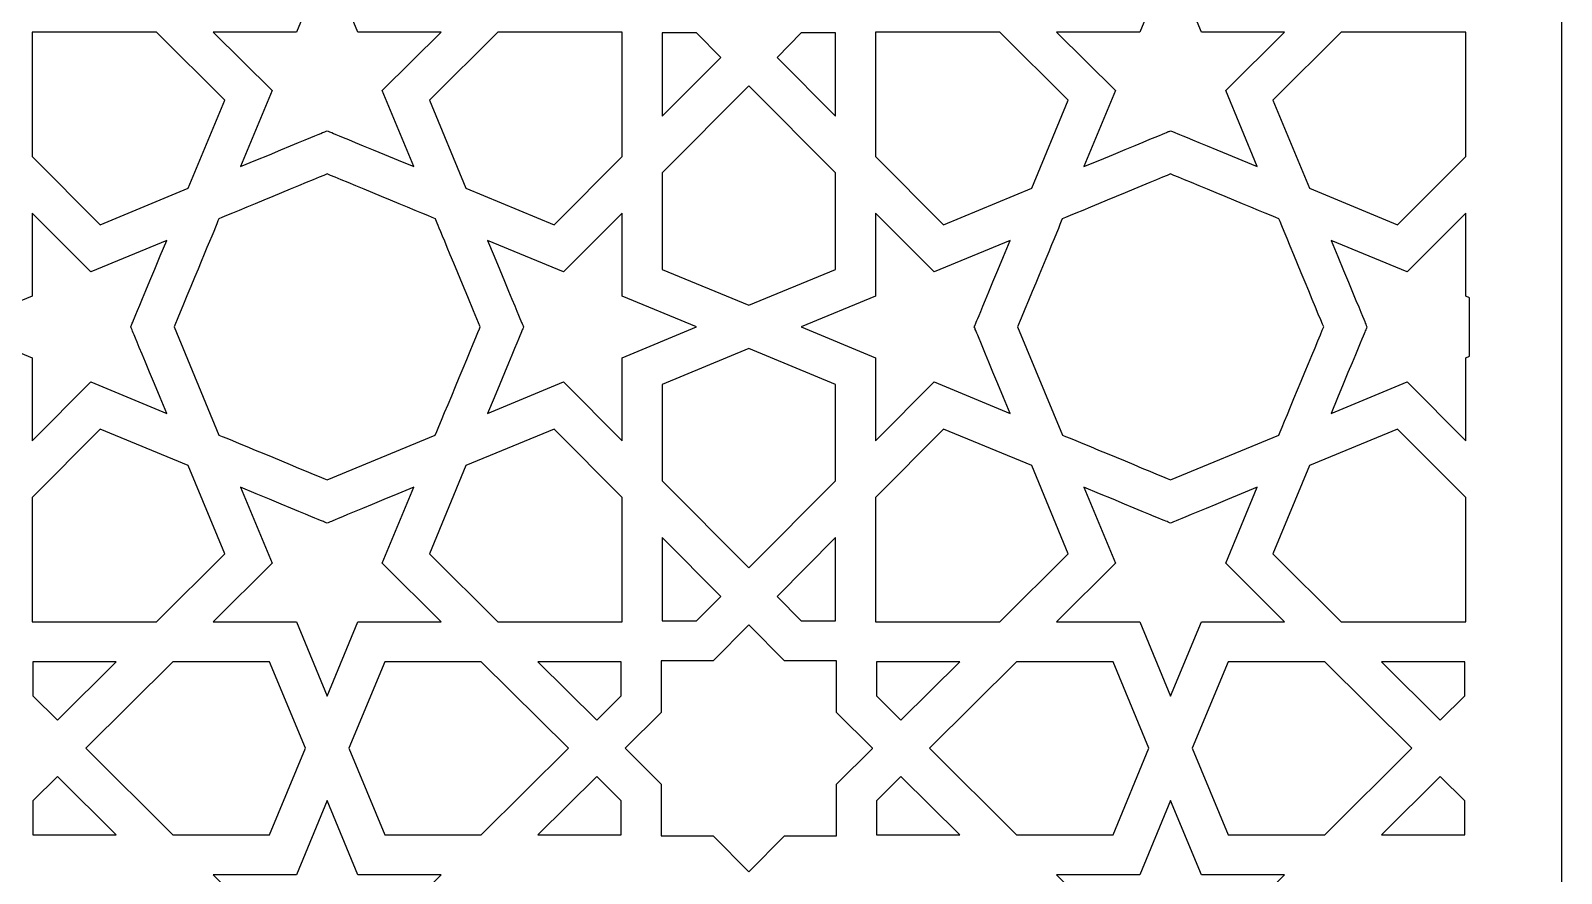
# Model space of a CAD drawing. Header units: millimetres. Extents: x -47 to 47, y -100 to 100.
# Drawn here: x -11.1 to 47.1, y -69 to -37 of the extents above; entities that cross this region are included whole.
import ezdxf

# ---------------------------------------------------------------- set-up
doc = ezdxf.new("R2010")
doc.units = ezdxf.units.MM
doc.header["$MEASUREMENT"] = 0
doc.layers.add('layer 1', color=7, linetype='Continuous')

msp = doc.modelspace()

# ---------------------------------------------------------------- linework, layer by layer
at = {"layer": 'layer 1', "color": 250}
for points, knots in [([(0.1101, 100.1639), (-25.8829, 100.1639), (-46.9195, 79.1295), (-46.9195, 53.134), (-46.9195, 53.134), (-46.9195, 53.134), (-46.9195, -99.8361), (-46.9195, -99.8361), (-46.9195, -99.8361), (-46.9195, -99.8361), (47.1403, -99.8361), (47.1403, -99.8361), (47.1403, -99.8361), (47.1403, -99.8361), (47.1403, 53.134), (47.1403, 53.134), (47.1403, 53.134), (47.1403, 79.1164), (26.1165, 100.1639), (0.1101, 100.1639)], [0, 0, 0, 0, 0.1666667, 0.1666667, 0.1666667, 0.1666667, 0.3333333, 0.3333333, 0.3333333, 0.3333333, 0.5, 0.5, 0.5, 0.5, 0.6666667, 0.6666667, 0.6666667, 0.6666667, 1, 1, 1, 1]), ([(0.1916, -40.7751), (-0.0028, -40.8566), (0.2508, -40.7515), (-3.103, -42.1418), (-3.103, -42.1418), (-3.103, -42.1418), (-1.9039, -39.2504), (-1.9039, -39.2504), (-1.9039, -39.2504), (-1.9039, -39.2504), (-4.1448, -37.0198), (-4.1448, -37.0198), (-4.1448, -37.0198), (-4.1448, -37.0198), (-0.98, -37.0198), (-0.98, -37.0198), (-0.98, -37.0198), (-0.98, -37.0198), (0.1916, -34.1902), (0.1916, -34.1902), (0.1916, -34.1902), (0.1916, -34.1902), (1.3635, -37.0198), (1.3635, -37.0198), (1.3635, -37.0198), (1.3635, -37.0198), (4.5283, -37.0198), (4.5283, -37.0198), (4.5283, -37.0198), (4.5283, -37.0198), (2.2874, -39.2504), (2.2874, -39.2504), (2.2874, -39.2504), (2.2874, -39.2504), (3.4865, -42.1418), (3.4865, -42.1418), (3.4865, -42.1418), (0.084, -40.7314), (0.412, -40.8675), (0.1916, -40.7751)], [0, 0, 0, 0, 0.0909091, 0.0909091, 0.0909091, 0.0909091, 0.1818182, 0.1818182, 0.1818182, 0.1818182, 0.2727273, 0.2727273, 0.2727273, 0.2727273, 0.3636364, 0.3636364, 0.3636364, 0.3636364, 0.4545455, 0.4545455, 0.4545455, 0.4545455, 0.5454545, 0.5454545, 0.5454545, 0.5454545, 0.6363636, 0.6363636, 0.6363636, 0.6363636, 0.7272727, 0.7272727, 0.7272727, 0.7272727, 0.8181818, 0.8181818, 0.8181818, 0.8181818, 1, 1, 1, 1]), ([(32.2753, -40.7751), (32.0735, -40.8601), (32.4354, -40.7095), (28.9807, -42.1418), (28.9807, -42.1418), (28.9807, -42.1418), (30.1798, -39.2504), (30.1798, -39.2504), (30.1798, -39.2504), (30.1798, -39.2504), (27.9389, -37.0198), (27.9389, -37.0198), (27.9389, -37.0198), (27.9389, -37.0198), (31.1037, -37.0198), (31.1037, -37.0198), (31.1037, -37.0198), (31.1037, -37.0198), (32.2753, -34.1902), (32.2753, -34.1902), (32.2753, -34.1902), (32.2753, -34.1902), (33.4472, -37.0198), (33.4472, -37.0198), (33.4472, -37.0198), (33.4472, -37.0198), (36.612, -37.0198), (36.612, -37.0198), (36.612, -37.0198), (36.612, -37.0198), (34.3708, -39.2504), (34.3708, -39.2504), (34.3708, -39.2504), (34.3708, -39.2504), (35.5702, -42.1418), (35.5702, -42.1418), (35.5702, -42.1418), (32.1906, -40.7409), (32.5032, -40.8707), (32.2753, -40.7751)], [0, 0, 0, 0, 0.0909091, 0.0909091, 0.0909091, 0.0909091, 0.1818182, 0.1818182, 0.1818182, 0.1818182, 0.2727273, 0.2727273, 0.2727273, 0.2727273, 0.3636364, 0.3636364, 0.3636364, 0.3636364, 0.4545455, 0.4545455, 0.4545455, 0.4545455, 0.5454545, 0.5454545, 0.5454545, 0.5454545, 0.6363636, 0.6363636, 0.6363636, 0.6363636, 0.7272727, 0.7272727, 0.7272727, 0.7272727, 0.8181818, 0.8181818, 0.8181818, 0.8181818, 1, 1, 1, 1]), ([(-5.0909, -42.9637), (-5.0909, -42.9637), (-8.4437, -44.3544), (-8.4437, -44.3544), (-8.4437, -44.3544), (-8.4437, -44.3544), (-11.0328, -41.753), (-11.0328, -41.753), (-11.0328, -41.753), (-11.0328, -41.753), (-11.0328, -37.0198), (-11.0328, -37.0198), (-11.0328, -37.0198), (-11.0328, -37.0198), (-6.2999, -37.0198), (-6.2999, -37.0198), (-6.2999, -37.0198), (-6.2999, -37.0198), (-3.6985, -39.6088), (-3.6985, -39.6088), (-3.6985, -39.6088), (-3.6985, -39.6088), (-5.0909, -42.9637), (-5.0909, -42.9637)], [0, 0, 0, 0, 0.1428571, 0.1428571, 0.1428571, 0.1428571, 0.2857143, 0.2857143, 0.2857143, 0.2857143, 0.4285714, 0.4285714, 0.4285714, 0.4285714, 0.5714286, 0.5714286, 0.5714286, 0.5714286, 0.7142857, 0.7142857, 0.7142857, 0.7142857, 1, 1, 1, 1]), ([(5.4726, -42.963), (5.4726, -42.963), (4.082, -39.6092), (4.082, -39.6092), (4.082, -39.6092), (4.082, -39.6092), (6.6834, -37.0198), (6.6834, -37.0198), (6.6834, -37.0198), (6.6834, -37.0198), (11.4162, -37.0198), (11.4162, -37.0198), (11.4162, -37.0198), (11.4162, -37.0198), (11.4162, -41.753), (11.4162, -41.753), (11.4162, -41.753), (11.4162, -41.753), (8.8272, -44.3544), (8.8272, -44.3544), (8.8272, -44.3544), (8.8272, -44.3544), (5.4726, -42.963), (5.4726, -42.963)], [0, 0, 0, 0, 0.1428571, 0.1428571, 0.1428571, 0.1428571, 0.2857143, 0.2857143, 0.2857143, 0.2857143, 0.4285714, 0.4285714, 0.4285714, 0.4285714, 0.5714286, 0.5714286, 0.5714286, 0.5714286, 0.7142857, 0.7142857, 0.7142857, 0.7142857, 1, 1, 1, 1]), ([(15.1624, -37.9878), (15.1624, -37.9878), (12.9367, -40.2241), (12.9367, -40.2241), (12.9367, -40.2241), (12.9367, -40.2241), (12.9367, -37.0554), (12.9367, -37.0554), (12.9367, -37.0554), (12.9367, -37.0554), (14.2378, -37.0554), (14.2378, -37.0554), (14.2378, -37.0554), (14.2378, -37.0554), (15.1624, -37.9878), (15.1624, -37.9878)], [0, 0, 0, 0, 0.2, 0.2, 0.2, 0.2, 0.4, 0.4, 0.4, 0.4, 0.6, 0.6, 0.6, 0.6, 1, 1, 1, 1]), ([(19.5301, -37.0554), (19.5301, -37.0554), (19.5301, -40.2241), (19.5301, -40.2241), (19.5301, -40.2241), (19.5301, -40.2241), (17.3045, -37.9878), (17.3045, -37.9878), (17.3045, -37.9878), (17.3045, -37.9878), (18.2291, -37.0554), (18.2291, -37.0554), (18.2291, -37.0554), (18.2291, -37.0554), (19.5301, -37.0554), (19.5301, -37.0554)], [0, 0, 0, 0, 0.2, 0.2, 0.2, 0.2, 0.4, 0.4, 0.4, 0.4, 0.6, 0.6, 0.6, 0.6, 1, 1, 1, 1]), ([(25.7838, -37.0198), (25.7838, -37.0198), (28.3852, -39.6088), (28.3852, -39.6088), (28.3852, -39.6088), (28.3852, -39.6088), (26.9928, -42.9637), (26.9928, -42.9637), (26.9928, -42.9637), (26.9928, -42.9637), (23.64, -44.3544), (23.64, -44.3544), (23.64, -44.3544), (23.64, -44.3544), (21.0506, -41.753), (21.0506, -41.753), (21.0506, -41.753), (21.0506, -41.753), (21.0506, -37.0198), (21.0506, -37.0198), (21.0506, -37.0198), (21.0506, -37.0198), (25.7838, -37.0198), (25.7838, -37.0198)], [0, 0, 0, 0, 0.1428571, 0.1428571, 0.1428571, 0.1428571, 0.2857143, 0.2857143, 0.2857143, 0.2857143, 0.4285714, 0.4285714, 0.4285714, 0.4285714, 0.5714286, 0.5714286, 0.5714286, 0.5714286, 0.7142857, 0.7142857, 0.7142857, 0.7142857, 1, 1, 1, 1]), ([(43.5, -41.753), (43.5, -41.753), (40.9109, -44.3544), (40.9109, -44.3544), (40.9109, -44.3544), (40.9109, -44.3544), (37.5564, -42.963), (37.5564, -42.963), (37.5564, -42.963), (37.5564, -42.963), (36.1654, -39.6092), (36.1654, -39.6092), (36.1654, -39.6092), (36.1654, -39.6092), (38.7671, -37.0198), (38.7671, -37.0198), (38.7671, -37.0198), (38.7671, -37.0198), (43.5, -37.0198), (43.5, -37.0198), (43.5, -37.0198), (43.5, -37.0198), (43.5, -41.753), (43.5, -41.753)], [0, 0, 0, 0, 0.1428571, 0.1428571, 0.1428571, 0.1428571, 0.2857143, 0.2857143, 0.2857143, 0.2857143, 0.4285714, 0.4285714, 0.4285714, 0.4285714, 0.5714286, 0.5714286, 0.5714286, 0.5714286, 0.7142857, 0.7142857, 0.7142857, 0.7142857, 1, 1, 1, 1]), ([(12.9367, -42.3809), (12.9367, -42.3809), (16.2334, -39.0673), (16.2334, -39.0673), (16.2334, -39.0673), (16.2334, -39.0673), (19.5301, -42.3809), (19.5301, -42.3809), (19.5301, -42.3809), (19.5301, -42.3809), (19.5301, -46.0562), (19.5301, -46.0562), (19.5301, -46.0562), (19.5301, -46.0562), (16.2334, -47.4214), (16.2334, -47.4214), (16.2334, -47.4214), (16.2334, -47.4214), (12.9367, -46.0562), (12.9367, -46.0562), (12.9367, -46.0562), (12.9367, -46.0562), (12.9367, -42.3809), (12.9367, -42.3809)], [0, 0, 0, 0, 0.1428571, 0.1428571, 0.1428571, 0.1428571, 0.2857143, 0.2857143, 0.2857143, 0.2857143, 0.4285714, 0.4285714, 0.4285714, 0.4285714, 0.5714286, 0.5714286, 0.5714286, 0.5714286, 0.7142857, 0.7142857, 0.7142857, 0.7142857, 1, 1, 1, 1]), ([(0.1916, -54.0671), (-0.3306, -53.8505), (-3.4396, -52.5614), (-3.924, -52.3607), (-3.924, -52.3607), (-3.924, -52.3607), (-5.6307, -48.2445), (-5.6307, -48.2445), (-5.6307, -48.2445), (-4.6972, -45.992), (-4.0718, -44.4888), (-3.9307, -44.1311), (-3.9307, -44.1311), (-3.4357, -43.9251), (-0.3306, -42.6385), (0.1916, -42.4222), (0.1916, -42.4222), (0.714, -42.6385), (3.8195, -43.9254), (4.3141, -44.1314), (4.3141, -44.1314), (4.3942, -44.3343), (4.5963, -44.8282), (6.0142, -48.2445), (6.0142, -48.2445), (5.9334, -48.4392), (4.542, -51.7969), (4.306, -52.361), (4.306, -52.361), (4.306, -52.361), (0.1916, -54.0671), (0.1916, -54.0671)], [0, 0, 0, 0, 0.1111111, 0.1111111, 0.1111111, 0.1111111, 0.2222222, 0.2222222, 0.2222222, 0.2222222, 0.3333333, 0.3333333, 0.3333333, 0.3333333, 0.4444444, 0.4444444, 0.4444444, 0.4444444, 0.5555556, 0.5555556, 0.5555556, 0.5555556, 0.6666667, 0.6666667, 0.6666667, 0.6666667, 0.7777778, 0.7777778, 0.7777778, 0.7777778, 1, 1, 1, 1]), ([(36.3897, -52.361), (36.3897, -52.361), (32.2753, -54.0671), (32.2753, -54.0671), (32.2753, -54.0671), (31.7532, -53.8505), (28.6441, -52.5614), (28.1594, -52.3607), (28.1594, -52.3607), (28.1594, -52.3607), (26.453, -48.2445), (26.453, -48.2445), (26.453, -48.2445), (27.1914, -46.4626), (28.007, -44.5008), (28.1531, -44.1314), (28.1531, -44.1314), (28.6477, -43.9251), (31.7532, -42.6385), (32.2753, -42.4222), (32.2753, -42.4222), (32.7977, -42.6385), (35.9029, -43.9254), (36.3975, -44.1314), (36.3975, -44.1314), (36.546, -44.5075), (37.9398, -47.8645), (38.0979, -48.2445), (38.0979, -48.2445), (37.8823, -48.7652), (36.6021, -51.8537), (36.3897, -52.361)], [0, 0, 0, 0, 0.1111111, 0.1111111, 0.1111111, 0.1111111, 0.2222222, 0.2222222, 0.2222222, 0.2222222, 0.3333333, 0.3333333, 0.3333333, 0.3333333, 0.4444444, 0.4444444, 0.4444444, 0.4444444, 0.5555556, 0.5555556, 0.5555556, 0.5555556, 0.6666667, 0.6666667, 0.6666667, 0.6666667, 0.7777778, 0.7777778, 0.7777778, 0.7777778, 1, 1, 1, 1]), ([(-13.8627, -48.2445), (-13.8627, -48.2445), (-11.0328, -47.0729), (-11.0328, -47.0729), (-11.0328, -47.0729), (-11.0328, -47.0729), (-11.0328, -43.9081), (-11.0328, -43.9081), (-11.0328, -43.9081), (-11.0328, -43.9081), (-8.8025, -46.1486), (-8.8025, -46.1486), (-8.8025, -46.1486), (-8.8025, -46.1486), (-5.9111, -44.9495), (-5.9111, -44.9495), (-5.9111, -44.9495), (-7.3099, -48.3249), (-7.1804, -48.013), (-7.2778, -48.2445), (-7.2778, -48.2445), (-7.1903, -48.4519), (-7.3494, -48.0695), (-5.9111, -51.5394), (-5.9111, -51.5394), (-5.9111, -51.5394), (-8.8025, -50.34), (-8.8025, -50.34), (-8.8025, -50.34), (-8.8025, -50.34), (-11.0328, -52.5808), (-11.0328, -52.5808), (-11.0328, -52.5808), (-11.0328, -52.5808), (-11.0328, -49.4164), (-11.0328, -49.4164), (-11.0328, -49.4164), (-11.0328, -49.4164), (-13.8627, -48.2445), (-13.8627, -48.2445)], [0, 0, 0, 0, 0.0909091, 0.0909091, 0.0909091, 0.0909091, 0.1818182, 0.1818182, 0.1818182, 0.1818182, 0.2727273, 0.2727273, 0.2727273, 0.2727273, 0.3636364, 0.3636364, 0.3636364, 0.3636364, 0.4545455, 0.4545455, 0.4545455, 0.4545455, 0.5454545, 0.5454545, 0.5454545, 0.5454545, 0.6363636, 0.6363636, 0.6363636, 0.6363636, 0.7272727, 0.7272727, 0.7272727, 0.7272727, 0.8181818, 0.8181818, 0.8181818, 0.8181818, 1, 1, 1, 1]), ([(7.6613, -48.2445), (7.5695, -48.0264), (7.7138, -48.3743), (6.2943, -44.9495), (6.2943, -44.9495), (6.2943, -44.9495), (9.186, -46.1486), (9.186, -46.1486), (9.186, -46.1486), (9.186, -46.1486), (11.4162, -43.9081), (11.4162, -43.9081), (11.4162, -43.9081), (11.4162, -43.9081), (11.4162, -47.0729), (11.4162, -47.0729), (11.4162, -47.0729), (11.4162, -47.0729), (14.2462, -48.2445), (14.2462, -48.2445), (14.2462, -48.2445), (14.2462, -48.2445), (11.4162, -49.4164), (11.4162, -49.4164), (11.4162, -49.4164), (11.4162, -49.4164), (11.4162, -52.5808), (11.4162, -52.5808), (11.4162, -52.5808), (11.4162, -52.5808), (9.186, -50.34), (9.186, -50.34), (9.186, -50.34), (9.186, -50.34), (6.2943, -51.5394), (6.2943, -51.5394), (6.2943, -51.5394), (7.7078, -48.1291), (7.5537, -48.5006), (7.6613, -48.2445)], [0, 0, 0, 0, 0.0909091, 0.0909091, 0.0909091, 0.0909091, 0.1818182, 0.1818182, 0.1818182, 0.1818182, 0.2727273, 0.2727273, 0.2727273, 0.2727273, 0.3636364, 0.3636364, 0.3636364, 0.3636364, 0.4545455, 0.4545455, 0.4545455, 0.4545455, 0.5454545, 0.5454545, 0.5454545, 0.5454545, 0.6363636, 0.6363636, 0.6363636, 0.6363636, 0.7272727, 0.7272727, 0.7272727, 0.7272727, 0.8181818, 0.8181818, 0.8181818, 0.8181818, 1, 1, 1, 1]), ([(18.221, -48.2445), (18.221, -48.2445), (21.0506, -47.0729), (21.0506, -47.0729), (21.0506, -47.0729), (21.0506, -47.0729), (21.0506, -43.9081), (21.0506, -43.9081), (21.0506, -43.9081), (21.0506, -43.9081), (23.2816, -46.1486), (23.2816, -46.1486), (23.2816, -46.1486), (23.2816, -46.1486), (26.1726, -44.9495), (26.1726, -44.9495), (26.1726, -44.9495), (24.7195, -48.4551), (24.9227, -47.9661), (24.8059, -48.2445), (24.8059, -48.2445), (24.9107, -48.4942), (24.7297, -48.0586), (26.1726, -51.5394), (26.1726, -51.5394), (26.1726, -51.5394), (23.2816, -50.34), (23.2816, -50.34), (23.2816, -50.34), (23.2816, -50.34), (21.0506, -52.5808), (21.0506, -52.5808), (21.0506, -52.5808), (21.0506, -52.5808), (21.0506, -49.4164), (21.0506, -49.4164), (21.0506, -49.4164), (21.0506, -49.4164), (18.221, -48.2445), (18.221, -48.2445)], [0, 0, 0, 0, 0.0909091, 0.0909091, 0.0909091, 0.0909091, 0.1818182, 0.1818182, 0.1818182, 0.1818182, 0.2727273, 0.2727273, 0.2727273, 0.2727273, 0.3636364, 0.3636364, 0.3636364, 0.3636364, 0.4545455, 0.4545455, 0.4545455, 0.4545455, 0.5454545, 0.5454545, 0.5454545, 0.5454545, 0.6363636, 0.6363636, 0.6363636, 0.6363636, 0.7272727, 0.7272727, 0.7272727, 0.7272727, 0.8181818, 0.8181818, 0.8181818, 0.8181818, 1, 1, 1, 1]), ([(43.6414, -47.1315), (43.6414, -47.1315), (43.6414, -49.3578), (43.6414, -49.3578), (43.6414, -49.3578), (43.6414, -49.3578), (43.5, -49.4164), (43.5, -49.4164), (43.5, -49.4164), (43.5, -49.4164), (43.5, -52.5808), (43.5, -52.5808), (43.5, -52.5808), (43.5, -52.5808), (41.2697, -50.34), (41.2697, -50.34), (41.2697, -50.34), (41.2697, -50.34), (38.378, -51.5394), (38.378, -51.5394), (38.378, -51.5394), (39.8036, -48.1009), (39.6275, -48.5242), (39.7446, -48.2445), (39.7446, -48.2445), (39.6547, -48.0293), (39.8402, -48.4769), (38.378, -44.9495), (38.378, -44.9495), (38.378, -44.9495), (41.2697, -46.1486), (41.2697, -46.1486), (41.2697, -46.1486), (41.2697, -46.1486), (43.5, -43.9081), (43.5, -43.9081), (43.5, -43.9081), (43.5, -43.9081), (43.5, -47.0729), (43.5, -47.0729), (43.5, -47.0729), (43.5, -47.0729), (43.6414, -47.1315), (43.6414, -47.1315)], [0, 0, 0, 0, 0.0833333, 0.0833333, 0.0833333, 0.0833333, 0.1666667, 0.1666667, 0.1666667, 0.1666667, 0.25, 0.25, 0.25, 0.25, 0.3333333, 0.3333333, 0.3333333, 0.3333333, 0.4166667, 0.4166667, 0.4166667, 0.4166667, 0.5, 0.5, 0.5, 0.5, 0.5833333, 0.5833333, 0.5833333, 0.5833333, 0.6666667, 0.6666667, 0.6666667, 0.6666667, 0.75, 0.75, 0.75, 0.75, 0.8333333, 0.8333333, 0.8333333, 0.8333333, 1, 1, 1, 1]), ([(12.9367, -50.4327), (12.9367, -50.4327), (16.2334, -49.0678), (16.2334, -49.0678), (16.2334, -49.0678), (16.2334, -49.0678), (19.5301, -50.4327), (19.5301, -50.4327), (19.5301, -50.4327), (19.5301, -50.4327), (19.5301, -54.1083), (19.5301, -54.1083), (19.5301, -54.1083), (19.5301, -54.1083), (16.2334, -57.4216), (16.2334, -57.4216), (16.2334, -57.4216), (16.2334, -57.4216), (12.9367, -54.1083), (12.9367, -54.1083), (12.9367, -54.1083), (12.9367, -54.1083), (12.9367, -50.4327), (12.9367, -50.4327)], [0, 0, 0, 0, 0.1428571, 0.1428571, 0.1428571, 0.1428571, 0.2857143, 0.2857143, 0.2857143, 0.2857143, 0.4285714, 0.4285714, 0.4285714, 0.4285714, 0.5714286, 0.5714286, 0.5714286, 0.5714286, 0.7142857, 0.7142857, 0.7142857, 0.7142857, 1, 1, 1, 1]), ([(-11.0328, -54.7359), (-11.0328, -54.7359), (-8.4437, -52.1349), (-8.4437, -52.1349), (-8.4437, -52.1349), (-8.4437, -52.1349), (-5.0895, -53.5259), (-5.0895, -53.5259), (-5.0895, -53.5259), (-5.0895, -53.5259), (-3.6985, -56.8801), (-3.6985, -56.8801), (-3.6985, -56.8801), (-3.6985, -56.8801), (-6.2999, -59.4692), (-6.2999, -59.4692), (-6.2999, -59.4692), (-6.2999, -59.4692), (-11.0328, -59.4692), (-11.0328, -59.4692), (-11.0328, -59.4692), (-11.0328, -59.4692), (-11.0328, -54.7359), (-11.0328, -54.7359)], [0, 0, 0, 0, 0.1428571, 0.1428571, 0.1428571, 0.1428571, 0.2857143, 0.2857143, 0.2857143, 0.2857143, 0.4285714, 0.4285714, 0.4285714, 0.4285714, 0.5714286, 0.5714286, 0.5714286, 0.5714286, 0.7142857, 0.7142857, 0.7142857, 0.7142857, 1, 1, 1, 1]), ([(5.473, -53.5259), (5.473, -53.5259), (8.8272, -52.1349), (8.8272, -52.1349), (8.8272, -52.1349), (8.8272, -52.1349), (11.4162, -54.7359), (11.4162, -54.7359), (11.4162, -54.7359), (11.4162, -54.7359), (11.4162, -59.4692), (11.4162, -59.4692), (11.4162, -59.4692), (11.4162, -59.4692), (6.6834, -59.4692), (6.6834, -59.4692), (6.6834, -59.4692), (6.6834, -59.4692), (4.082, -56.8801), (4.082, -56.8801), (4.082, -56.8801), (4.082, -56.8801), (5.473, -53.5259), (5.473, -53.5259)], [0, 0, 0, 0, 0.1428571, 0.1428571, 0.1428571, 0.1428571, 0.2857143, 0.2857143, 0.2857143, 0.2857143, 0.4285714, 0.4285714, 0.4285714, 0.4285714, 0.5714286, 0.5714286, 0.5714286, 0.5714286, 0.7142857, 0.7142857, 0.7142857, 0.7142857, 1, 1, 1, 1]), ([(21.0506, -54.7359), (21.0506, -54.7359), (23.64, -52.1349), (23.64, -52.1349), (23.64, -52.1349), (23.64, -52.1349), (26.9938, -53.5259), (26.9938, -53.5259), (26.9938, -53.5259), (26.9938, -53.5259), (28.3852, -56.8801), (28.3852, -56.8801), (28.3852, -56.8801), (28.3852, -56.8801), (25.7838, -59.4692), (25.7838, -59.4692), (25.7838, -59.4692), (25.7838, -59.4692), (21.0506, -59.4692), (21.0506, -59.4692), (21.0506, -59.4692), (21.0506, -59.4692), (21.0506, -54.7359), (21.0506, -54.7359)], [0, 0, 0, 0, 0.1428571, 0.1428571, 0.1428571, 0.1428571, 0.2857143, 0.2857143, 0.2857143, 0.2857143, 0.4285714, 0.4285714, 0.4285714, 0.4285714, 0.5714286, 0.5714286, 0.5714286, 0.5714286, 0.7142857, 0.7142857, 0.7142857, 0.7142857, 1, 1, 1, 1]), ([(37.5567, -53.5259), (37.5567, -53.5259), (40.9109, -52.1349), (40.9109, -52.1349), (40.9109, -52.1349), (40.9109, -52.1349), (43.5, -54.7359), (43.5, -54.7359), (43.5, -54.7359), (43.5, -54.7359), (43.5, -59.4692), (43.5, -59.4692), (43.5, -59.4692), (43.5, -59.4692), (38.7671, -59.4692), (38.7671, -59.4692), (38.7671, -59.4692), (38.7671, -59.4692), (36.1654, -56.8801), (36.1654, -56.8801), (36.1654, -56.8801), (36.1654, -56.8801), (37.5567, -53.5259), (37.5567, -53.5259)], [0, 0, 0, 0, 0.1428571, 0.1428571, 0.1428571, 0.1428571, 0.2857143, 0.2857143, 0.2857143, 0.2857143, 0.4285714, 0.4285714, 0.4285714, 0.4285714, 0.5714286, 0.5714286, 0.5714286, 0.5714286, 0.7142857, 0.7142857, 0.7142857, 0.7142857, 1, 1, 1, 1]), ([(1.3635, -59.4692), (1.3635, -59.4692), (0.1916, -62.2988), (0.1916, -62.2988), (0.1916, -62.2988), (0.1916, -62.2988), (-0.98, -59.4692), (-0.98, -59.4692), (-0.98, -59.4692), (-0.98, -59.4692), (-4.1448, -59.4692), (-4.1448, -59.4692), (-4.1448, -59.4692), (-4.1448, -59.4692), (-1.9039, -57.2385), (-1.9039, -57.2385), (-1.9039, -57.2385), (-1.9039, -57.2385), (-3.103, -54.3472), (-3.103, -54.3472), (-3.103, -54.3472), (0.285, -55.7519), (-0.0367, -55.6179), (0.1916, -55.7138), (0.1916, -55.7138), (0.4173, -55.6193), (-0.0004, -55.7925), (3.4865, -54.3472), (3.4865, -54.3472), (3.4865, -54.3472), (2.2874, -57.2385), (2.2874, -57.2385), (2.2874, -57.2385), (2.2874, -57.2385), (4.5283, -59.4692), (4.5283, -59.4692), (4.5283, -59.4692), (4.5283, -59.4692), (1.3635, -59.4692), (1.3635, -59.4692)], [0, 0, 0, 0, 0.0909091, 0.0909091, 0.0909091, 0.0909091, 0.1818182, 0.1818182, 0.1818182, 0.1818182, 0.2727273, 0.2727273, 0.2727273, 0.2727273, 0.3636364, 0.3636364, 0.3636364, 0.3636364, 0.4545455, 0.4545455, 0.4545455, 0.4545455, 0.5454545, 0.5454545, 0.5454545, 0.5454545, 0.6363636, 0.6363636, 0.6363636, 0.6363636, 0.7272727, 0.7272727, 0.7272727, 0.7272727, 0.8181818, 0.8181818, 0.8181818, 0.8181818, 1, 1, 1, 1]), ([(33.4472, -59.4692), (33.4472, -59.4692), (32.2753, -62.2988), (32.2753, -62.2988), (32.2753, -62.2988), (32.2753, -62.2988), (31.1037, -59.4692), (31.1037, -59.4692), (31.1037, -59.4692), (31.1037, -59.4692), (27.9389, -59.4692), (27.9389, -59.4692), (27.9389, -59.4692), (27.9389, -59.4692), (30.1798, -57.2385), (30.1798, -57.2385), (30.1798, -57.2385), (30.1798, -57.2385), (28.9807, -54.3472), (28.9807, -54.3472), (28.9807, -54.3472), (32.3688, -55.7519), (32.047, -55.6179), (32.2753, -55.7138), (32.2753, -55.7138), (32.4697, -55.632), (32.1137, -55.7802), (35.5702, -54.3472), (35.5702, -54.3472), (35.5702, -54.3472), (34.3708, -57.2385), (34.3708, -57.2385), (34.3708, -57.2385), (34.3708, -57.2385), (36.612, -59.4692), (36.612, -59.4692), (36.612, -59.4692), (36.612, -59.4692), (33.4472, -59.4692), (33.4472, -59.4692)], [0, 0, 0, 0, 0.0909091, 0.0909091, 0.0909091, 0.0909091, 0.1818182, 0.1818182, 0.1818182, 0.1818182, 0.2727273, 0.2727273, 0.2727273, 0.2727273, 0.3636364, 0.3636364, 0.3636364, 0.3636364, 0.4545455, 0.4545455, 0.4545455, 0.4545455, 0.5454545, 0.5454545, 0.5454545, 0.5454545, 0.6363636, 0.6363636, 0.6363636, 0.6363636, 0.7272727, 0.7272727, 0.7272727, 0.7272727, 0.8181818, 0.8181818, 0.8181818, 0.8181818, 1, 1, 1, 1]), ([(12.9367, -59.4335), (12.9367, -59.4335), (12.9367, -56.2649), (12.9367, -56.2649), (12.9367, -56.2649), (12.9367, -56.2649), (15.1624, -58.5011), (15.1624, -58.5011), (15.1624, -58.5011), (15.1624, -58.5011), (14.2378, -59.4335), (14.2378, -59.4335), (14.2378, -59.4335), (14.2378, -59.4335), (12.9367, -59.4335), (12.9367, -59.4335)], [0, 0, 0, 0, 0.2, 0.2, 0.2, 0.2, 0.4, 0.4, 0.4, 0.4, 0.6, 0.6, 0.6, 0.6, 1, 1, 1, 1]), ([(19.5301, -56.2649), (19.5301, -56.2649), (19.5301, -59.4335), (19.5301, -59.4335), (19.5301, -59.4335), (19.5301, -59.4335), (18.2291, -59.4335), (18.2291, -59.4335), (18.2291, -59.4335), (18.2291, -59.4335), (17.3045, -58.5011), (17.3045, -58.5011), (17.3045, -58.5011), (17.3045, -58.5011), (19.5301, -56.2649), (19.5301, -56.2649)], [0, 0, 0, 0, 0.2, 0.2, 0.2, 0.2, 0.4, 0.4, 0.4, 0.4, 0.6, 0.6, 0.6, 0.6, 1, 1, 1, 1]), ([(20.9345, -64.2927), (20.9345, -64.2927), (19.5658, -65.6474), (19.5658, -65.6474), (19.5658, -65.6474), (19.5658, -65.6474), (19.5658, -67.6187), (19.5658, -67.6187), (19.5658, -67.6187), (19.5658, -67.6187), (17.5948, -67.6187), (17.5948, -67.6187), (17.5948, -67.6187), (17.5948, -67.6187), (16.2352, -68.992), (16.2352, -68.992), (16.2352, -68.992), (16.2352, -68.992), (16.2309, -68.9878), (16.2309, -68.9878), (16.2309, -68.9878), (16.2309, -68.9878), (16.2295, -68.9893), (16.2295, -68.9893), (16.2295, -68.9893), (16.2295, -68.9893), (14.8724, -67.6187), (14.8724, -67.6187), (14.8724, -67.6187), (14.8724, -67.6187), (12.9014, -67.6187), (12.9014, -67.6187), (12.9014, -67.6187), (12.9014, -67.6187), (12.9014, -65.6474), (12.9014, -65.6474), (12.9014, -65.6474), (12.9014, -65.6474), (11.5263, -64.2863), (11.5263, -64.2863), (11.5263, -64.2863), (11.5263, -64.2863), (12.9014, -62.925), (12.9014, -62.925), (12.9014, -62.925), (12.9014, -62.925), (12.9014, -60.954), (12.9014, -60.954), (12.9014, -60.954), (12.9014, -60.954), (14.8724, -60.954), (14.8724, -60.954), (14.8724, -60.954), (14.8724, -60.954), (16.2327, -59.5803), (16.2327, -59.5803), (16.2327, -59.5803), (16.2327, -59.5803), (16.2373, -59.5849), (16.2373, -59.5849), (16.2373, -59.5849), (16.2373, -59.5849), (16.2384, -59.5838), (16.2384, -59.5838), (16.2384, -59.5838), (16.2384, -59.5838), (17.5948, -60.954), (17.5948, -60.954), (17.5948, -60.954), (17.5948, -60.954), (19.5658, -60.954), (19.5658, -60.954), (19.5658, -60.954), (19.5658, -60.954), (19.5658, -62.925), (19.5658, -62.925), (19.5658, -62.925), (19.5658, -62.925), (20.937, -64.2825), (20.937, -64.2825), (20.937, -64.2825), (20.937, -64.2825), (20.9307, -64.2888), (20.9307, -64.2888), (20.9307, -64.2888), (20.9307, -64.2888), (20.9345, -64.2927), (20.9345, -64.2927)], [0, 0, 0, 0, 0.0434783, 0.0434783, 0.0434783, 0.0434783, 0.0869565, 0.0869565, 0.0869565, 0.0869565, 0.1304348, 0.1304348, 0.1304348, 0.1304348, 0.173913, 0.173913, 0.173913, 0.173913, 0.2173913, 0.2173913, 0.2173913, 0.2173913, 0.2608696, 0.2608696, 0.2608696, 0.2608696, 0.3043478, 0.3043478, 0.3043478, 0.3043478, 0.3478261, 0.3478261, 0.3478261, 0.3478261, 0.3913043, 0.3913043, 0.3913043, 0.3913043, 0.4347826, 0.4347826, 0.4347826, 0.4347826, 0.4782609, 0.4782609, 0.4782609, 0.4782609, 0.5217391, 0.5217391, 0.5217391, 0.5217391, 0.5652174, 0.5652174, 0.5652174, 0.5652174, 0.6086957, 0.6086957, 0.6086957, 0.6086957, 0.6521739, 0.6521739, 0.6521739, 0.6521739, 0.6956522, 0.6956522, 0.6956522, 0.6956522, 0.7391304, 0.7391304, 0.7391304, 0.7391304, 0.7826087, 0.7826087, 0.7826087, 0.7826087, 0.826087, 0.826087, 0.826087, 0.826087, 0.8695652, 0.8695652, 0.8695652, 0.8695652, 0.9130435, 0.9130435, 0.9130435, 0.9130435, 1, 1, 1, 1]), ([(-7.8288, -60.9896), (-7.8288, -60.9896), (-10.0648, -63.2149), (-10.0648, -63.2149), (-10.0648, -63.2149), (-10.0648, -63.2149), (-10.9971, -62.291), (-10.9971, -62.291), (-10.9971, -62.291), (-10.9971, -62.291), (-10.9971, -60.9896), (-10.9971, -60.9896), (-10.9971, -60.9896), (-10.9971, -60.9896), (-7.8288, -60.9896), (-7.8288, -60.9896)], [0, 0, 0, 0, 0.2, 0.2, 0.2, 0.2, 0.4, 0.4, 0.4, 0.4, 0.6, 0.6, 0.6, 0.6, 1, 1, 1, 1]), ([(-5.672, -60.9896), (-5.672, -60.9896), (-1.9967, -60.9896), (-1.9967, -60.9896), (-1.9967, -60.9896), (-1.9967, -60.9896), (-0.6315, -64.2863), (-0.6315, -64.2863), (-0.6315, -64.2863), (-0.6315, -64.2863), (-1.9967, -67.583), (-1.9967, -67.583), (-1.9967, -67.583), (-1.9967, -67.583), (-5.672, -67.583), (-5.672, -67.583), (-5.672, -67.583), (-5.672, -67.583), (-8.9856, -64.2863), (-8.9856, -64.2863), (-8.9856, -64.2863), (-8.9856, -64.2863), (-5.672, -60.9896), (-5.672, -60.9896)], [0, 0, 0, 0, 0.1428571, 0.1428571, 0.1428571, 0.1428571, 0.2857143, 0.2857143, 0.2857143, 0.2857143, 0.4285714, 0.4285714, 0.4285714, 0.4285714, 0.5714286, 0.5714286, 0.5714286, 0.5714286, 0.7142857, 0.7142857, 0.7142857, 0.7142857, 1, 1, 1, 1]), ([(2.3802, -67.583), (2.3802, -67.583), (1.0149, -64.2863), (1.0149, -64.2863), (1.0149, -64.2863), (1.0149, -64.2863), (2.3802, -60.9896), (2.3802, -60.9896), (2.3802, -60.9896), (2.3802, -60.9896), (6.0554, -60.9896), (6.0554, -60.9896), (6.0554, -60.9896), (6.0554, -60.9896), (9.3687, -64.2863), (9.3687, -64.2863), (9.3687, -64.2863), (9.3687, -64.2863), (6.0554, -67.583), (6.0554, -67.583), (6.0554, -67.583), (6.0554, -67.583), (2.3802, -67.583), (2.3802, -67.583)], [0, 0, 0, 0, 0.1428571, 0.1428571, 0.1428571, 0.1428571, 0.2857143, 0.2857143, 0.2857143, 0.2857143, 0.4285714, 0.4285714, 0.4285714, 0.4285714, 0.5714286, 0.5714286, 0.5714286, 0.5714286, 0.7142857, 0.7142857, 0.7142857, 0.7142857, 1, 1, 1, 1]), ([(11.3806, -60.9896), (11.3806, -60.9896), (11.3806, -62.291), (11.3806, -62.291), (11.3806, -62.291), (11.3806, -62.291), (10.4482, -63.2149), (10.4482, -63.2149), (10.4482, -63.2149), (10.4482, -63.2149), (8.2123, -60.9896), (8.2123, -60.9896), (8.2123, -60.9896), (8.2123, -60.9896), (11.3806, -60.9896), (11.3806, -60.9896)], [0, 0, 0, 0, 0.2, 0.2, 0.2, 0.2, 0.4, 0.4, 0.4, 0.4, 0.6, 0.6, 0.6, 0.6, 1, 1, 1, 1]), ([(24.2549, -60.9896), (24.2549, -60.9896), (22.0186, -63.2149), (22.0186, -63.2149), (22.0186, -63.2149), (22.0186, -63.2149), (21.0862, -62.2907), (21.0862, -62.2907), (21.0862, -62.2907), (21.0862, -62.2907), (21.0862, -60.9896), (21.0862, -60.9896), (21.0862, -60.9896), (21.0862, -60.9896), (24.2549, -60.9896), (24.2549, -60.9896)], [0, 0, 0, 0, 0.2, 0.2, 0.2, 0.2, 0.4, 0.4, 0.4, 0.4, 0.6, 0.6, 0.6, 0.6, 1, 1, 1, 1]), ([(30.087, -67.583), (30.087, -67.583), (26.4118, -67.583), (26.4118, -67.583), (26.4118, -67.583), (26.4118, -67.583), (23.0981, -64.2863), (23.0981, -64.2863), (23.0981, -64.2863), (23.0981, -64.2863), (26.4118, -60.9896), (26.4118, -60.9896), (26.4118, -60.9896), (26.4118, -60.9896), (30.087, -60.9896), (30.087, -60.9896), (30.087, -60.9896), (30.087, -60.9896), (31.4523, -64.2863), (31.4523, -64.2863), (31.4523, -64.2863), (31.4523, -64.2863), (30.087, -67.583), (30.087, -67.583)], [0, 0, 0, 0, 0.1428571, 0.1428571, 0.1428571, 0.1428571, 0.2857143, 0.2857143, 0.2857143, 0.2857143, 0.4285714, 0.4285714, 0.4285714, 0.4285714, 0.5714286, 0.5714286, 0.5714286, 0.5714286, 0.7142857, 0.7142857, 0.7142857, 0.7142857, 1, 1, 1, 1]), ([(34.4636, -67.583), (34.4636, -67.583), (33.0987, -64.2863), (33.0987, -64.2863), (33.0987, -64.2863), (33.0987, -64.2863), (34.4636, -60.9896), (34.4636, -60.9896), (34.4636, -60.9896), (34.4636, -60.9896), (38.1392, -60.9896), (38.1392, -60.9896), (38.1392, -60.9896), (38.1392, -60.9896), (41.4524, -64.2863), (41.4524, -64.2863), (41.4524, -64.2863), (41.4524, -64.2863), (38.1392, -67.583), (38.1392, -67.583), (38.1392, -67.583), (38.1392, -67.583), (34.4636, -67.583), (34.4636, -67.583)], [0, 0, 0, 0, 0.1428571, 0.1428571, 0.1428571, 0.1428571, 0.2857143, 0.2857143, 0.2857143, 0.2857143, 0.4285714, 0.4285714, 0.4285714, 0.4285714, 0.5714286, 0.5714286, 0.5714286, 0.5714286, 0.7142857, 0.7142857, 0.7142857, 0.7142857, 1, 1, 1, 1]), ([(43.4643, -60.9896), (43.4643, -60.9896), (43.4643, -62.291), (43.4643, -62.291), (43.4643, -62.291), (43.4643, -62.291), (42.5319, -63.2153), (42.5319, -63.2153), (42.5319, -63.2153), (42.5319, -63.2153), (40.2957, -60.9896), (40.2957, -60.9896), (40.2957, -60.9896), (40.2957, -60.9896), (43.4643, -60.9896), (43.4643, -60.9896)], [0, 0, 0, 0, 0.2, 0.2, 0.2, 0.2, 0.4, 0.4, 0.4, 0.4, 0.6, 0.6, 0.6, 0.6, 1, 1, 1, 1]), ([(-10.9971, -67.583), (-10.9971, -67.583), (-10.9971, -66.2817), (-10.9971, -66.2817), (-10.9971, -66.2817), (-10.9971, -66.2817), (-10.0651, -65.3577), (-10.0651, -65.3577), (-10.0651, -65.3577), (-10.0651, -65.3577), (-7.8288, -67.583), (-7.8288, -67.583), (-7.8288, -67.583), (-7.8288, -67.583), (-10.9971, -67.583), (-10.9971, -67.583)], [0, 0, 0, 0, 0.2, 0.2, 0.2, 0.2, 0.4, 0.4, 0.4, 0.4, 0.6, 0.6, 0.6, 0.6, 1, 1, 1, 1]), ([(8.2123, -67.583), (8.2123, -67.583), (10.4482, -65.3577), (10.4482, -65.3577), (10.4482, -65.3577), (10.4482, -65.3577), (11.3806, -66.2817), (11.3806, -66.2817), (11.3806, -66.2817), (11.3806, -66.2817), (11.3806, -67.583), (11.3806, -67.583), (11.3806, -67.583), (11.3806, -67.583), (8.2123, -67.583), (8.2123, -67.583)], [0, 0, 0, 0, 0.2, 0.2, 0.2, 0.2, 0.4, 0.4, 0.4, 0.4, 0.6, 0.6, 0.6, 0.6, 1, 1, 1, 1]), ([(21.0862, -67.583), (21.0862, -67.583), (21.0862, -66.282), (21.0862, -66.282), (21.0862, -66.282), (21.0862, -66.282), (22.0186, -65.3577), (22.0186, -65.3577), (22.0186, -65.3577), (22.0186, -65.3577), (24.2549, -67.583), (24.2549, -67.583), (24.2549, -67.583), (24.2549, -67.583), (21.0862, -67.583), (21.0862, -67.583)], [0, 0, 0, 0, 0.2, 0.2, 0.2, 0.2, 0.4, 0.4, 0.4, 0.4, 0.6, 0.6, 0.6, 0.6, 1, 1, 1, 1]), ([(40.2957, -67.583), (40.2957, -67.583), (42.5319, -65.3573), (42.5319, -65.3573), (42.5319, -65.3573), (42.5319, -65.3573), (43.4643, -66.2817), (43.4643, -66.2817), (43.4643, -66.2817), (43.4643, -66.2817), (43.4643, -67.583), (43.4643, -67.583), (43.4643, -67.583), (43.4643, -67.583), (40.2957, -67.583), (40.2957, -67.583)], [0, 0, 0, 0, 0.2, 0.2, 0.2, 0.2, 0.4, 0.4, 0.4, 0.4, 0.6, 0.6, 0.6, 0.6, 1, 1, 1, 1]), ([(0.1916, -72.8588), (-0.0226, -72.9488), (0.3358, -72.8), (-3.103, -74.2255), (-3.103, -74.2255), (-3.103, -74.2255), (-1.9039, -71.3341), (-1.9039, -71.3341), (-1.9039, -71.3341), (-1.9039, -71.3341), (-4.1448, -69.1035), (-4.1448, -69.1035), (-4.1448, -69.1035), (-4.1448, -69.1035), (-0.98, -69.1035), (-0.98, -69.1035), (-0.98, -69.1035), (-0.98, -69.1035), (0.1916, -66.2738), (0.1916, -66.2738), (0.1916, -66.2738), (0.1916, -66.2738), (1.3635, -69.1035), (1.3635, -69.1035), (1.3635, -69.1035), (1.3635, -69.1035), (4.5283, -69.1035), (4.5283, -69.1035), (4.5283, -69.1035), (4.5283, -69.1035), (2.2874, -71.3341), (2.2874, -71.3341), (2.2874, -71.3341), (2.2874, -71.3341), (3.4865, -74.2255), (3.4865, -74.2255), (3.4865, -74.2255), (0.1019, -72.8226), (0.4297, -72.9587), (0.1916, -72.8588)], [0, 0, 0, 0, 0.0909091, 0.0909091, 0.0909091, 0.0909091, 0.1818182, 0.1818182, 0.1818182, 0.1818182, 0.2727273, 0.2727273, 0.2727273, 0.2727273, 0.3636364, 0.3636364, 0.3636364, 0.3636364, 0.4545455, 0.4545455, 0.4545455, 0.4545455, 0.5454545, 0.5454545, 0.5454545, 0.5454545, 0.6363636, 0.6363636, 0.6363636, 0.6363636, 0.7272727, 0.7272727, 0.7272727, 0.7272727, 0.8181818, 0.8181818, 0.8181818, 0.8181818, 1, 1, 1, 1]), ([(32.2753, -72.8588), (32.0731, -72.9438), (32.4471, -72.7887), (28.9807, -74.2255), (28.9807, -74.2255), (28.9807, -74.2255), (30.1798, -71.3341), (30.1798, -71.3341), (30.1798, -71.3341), (30.1798, -71.3341), (27.9389, -69.1035), (27.9389, -69.1035), (27.9389, -69.1035), (27.9389, -69.1035), (31.1037, -69.1035), (31.1037, -69.1035), (31.1037, -69.1035), (31.1037, -69.1035), (32.2753, -66.2738), (32.2753, -66.2738), (32.2753, -66.2738), (32.2753, -66.2738), (33.4472, -69.1035), (33.4472, -69.1035), (33.4472, -69.1035), (33.4472, -69.1035), (36.612, -69.1035), (36.612, -69.1035), (36.612, -69.1035), (36.612, -69.1035), (34.3708, -71.3341), (34.3708, -71.3341), (34.3708, -71.3341), (34.3708, -71.3341), (35.5702, -74.2255), (35.5702, -74.2255), (35.5702, -74.2255), (32.1585, -72.8112), (32.4922, -72.9499), (32.2753, -72.8588)], [0, 0, 0, 0, 0.0909091, 0.0909091, 0.0909091, 0.0909091, 0.1818182, 0.1818182, 0.1818182, 0.1818182, 0.2727273, 0.2727273, 0.2727273, 0.2727273, 0.3636364, 0.3636364, 0.3636364, 0.3636364, 0.4545455, 0.4545455, 0.4545455, 0.4545455, 0.5454545, 0.5454545, 0.5454545, 0.5454545, 0.6363636, 0.6363636, 0.6363636, 0.6363636, 0.7272727, 0.7272727, 0.7272727, 0.7272727, 0.8181818, 0.8181818, 0.8181818, 0.8181818, 1, 1, 1, 1])]:
    msp.add_open_spline(points, degree=3, knots=knots, dxfattribs=at)

doc.saveas('drawing.dxf')
